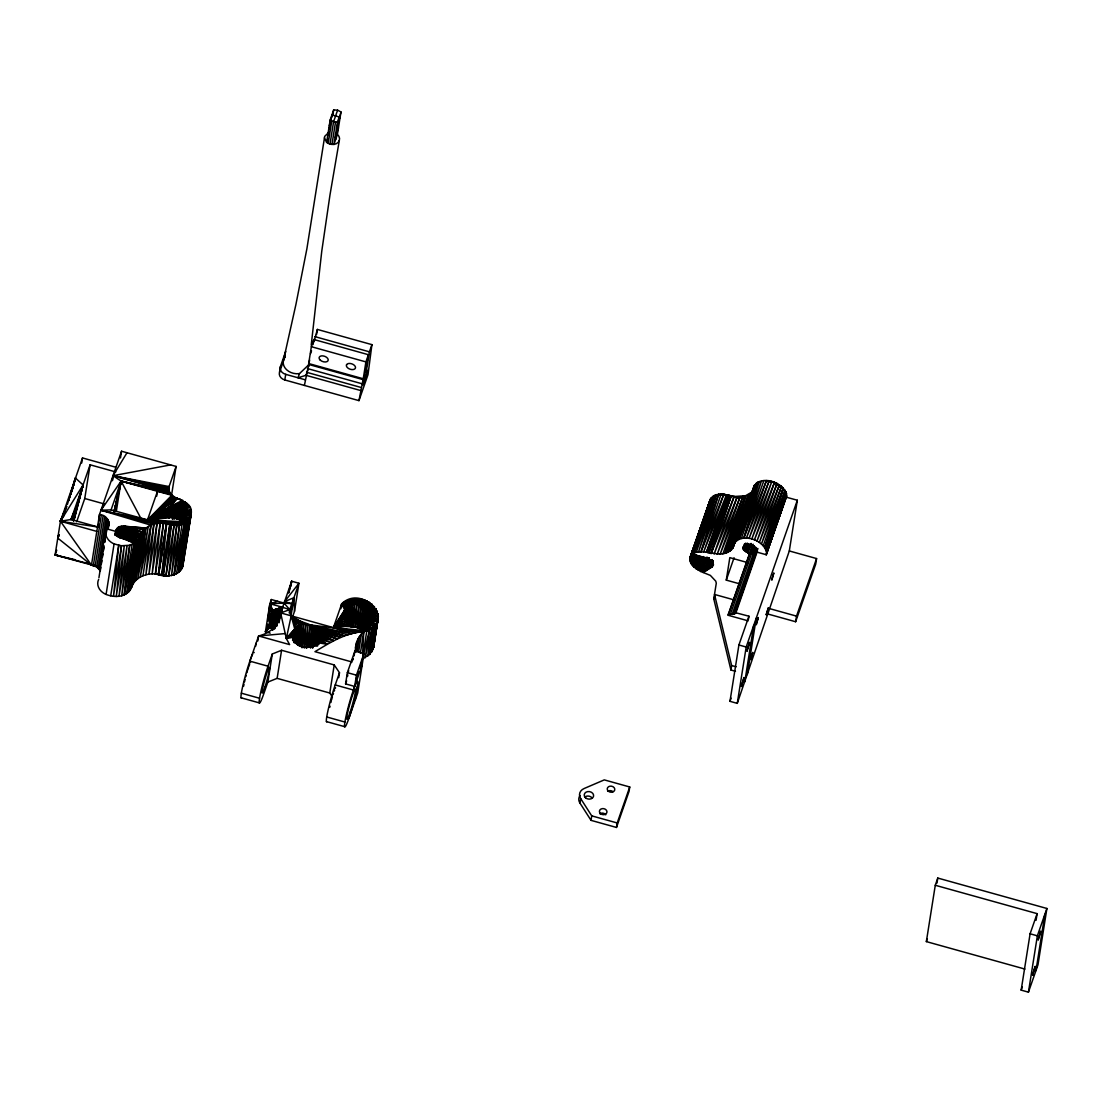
<?xml version="1.0" encoding="UTF-8"?>
<svg xmlns="http://www.w3.org/2000/svg" width="1102" height="1102" viewBox="0 0 1102 1102"><rect width="100%" height="100%" fill="white"/><g stroke="black" fill="none" stroke-linecap="round" stroke-linejoin="round"><path stroke-width="1.5" d="M709.881 502.402C712.168 488.751 729.841 495.983 738.877 497.567M112.225 480.748L113.024 475.692L168.785 489.164L168.262 492.539L169.088 486.574L176.1 466.435L121.551 451.228L99.483 514.538L91.466 565.106L95.378 566.249M183.235 562.406C183.221 576.539 165.383 578.137 155.258 573.687M104.111 504.33L100.985 510.226L147.448 520.02L168.992 507.072C177.188 501.809 183.703 512.912 191.183 514.083L182.656 566.841L191.183 514.083C193.566 498.118 170.893 502.113 168.785 489.164M279.068 622.809L280.638 612.891L291.672 581.236L298.945 583.261L284.564 601.637L291.837 603.662L284.054 603.083L271.326 599.529L269.866 603.717L269.26 625.55L272.387 629.697M278.53 621.927L278.723 612.919L274.453 609.764L272.304 613.387L270.582 624.255L265.417 631.804L270.197 633.14M272.883 630.11L270.073 627.437L271.533 623.25L272.235 623.815L270.073 627.437L265.417 631.804L269.866 603.717L284.054 603.083L289.743 609.668L291.204 615.853C298.821 624.159 320.957 622.726 320.599 637.962C319.47 645.001 311.37 648.265 304.951 647.149C287.057 646.654 290.708 620.027 308.119 624.641L363.77 631.721C398.58 622.327 362.227 583.509 341.703 603.786L333.396 627.617L280.638 612.891A33.735 26.971 9 0 1 258.626 635.964L249.851 661.145L268.034 666.214L272.304 653.982L281.575 650.263L334.223 664.933L339.485 672.716L338.7 677.675M363.137 654.051L366.801 630.909C358.453 628.085 340.573 624.503 343.948 611.596C349.596 598.882 367.035 605.37 376.168 609.007L365.368 606.307L348.37 599.874L374.501 606.651L351.386 599.061L372.421 604.516L354.568 598.662L369.969 602.656L357.806 598.662L367.2 601.1L361.057 599.075M362.351 658.996L369.79 654.409L373.592 647.439L378.041 619.338L371.636 617.464L371.098 620.743C373.041 615.247 370.492 609.007 365.368 606.307L362.227 626.129M362.613 653.885L363.77 631.721C345.505 632.644 330.021 642.673 314.965 651.668L351.442 661.834M272.938 610.177L271.381 624.104L273.255 624.311L273.833 614.42L275.293 610.232L272.993 613.952L271.381 624.104L270.582 624.255L272.58 609.544M98.904 520.819L99.483 514.538C106.288 514.62 112.666 523.519 106.674 528.836L104.538 542.322M304.069 647.742L305.901 624.462L291.204 615.853L286.313 638.513L289.606 644.601L258.626 635.964L257.84 640.923M306.246 648.155L308.119 624.641L304.455 647.783M355.106 627.245L356.938 603.951L345.573 601.058L354.734 604.048L352.888 627.107M357.296 627.658L359.169 604.144L345.573 601.058L361.346 604.599L359.404 628.333M301.852 647.618L303.697 624.558L291.204 615.853L294.73 628.953L292.898 640.524M308.491 647.149L310.296 625.11L351.91 633.802L333.396 627.617L344.692 609.943L341.703 603.786L350.601 605.067L348.728 626.06M299.799 646.13L301.562 624.93L291.204 615.853L296.094 627.617L293.738 642.48M350.835 625.619L352.612 604.419L343.066 602.601L350.601 605.067L347.722 623.25M310.475 648.059L312.389 625.84L344.334 636.006L317.596 629.407L314.979 645.924M361.511 627.561L363.426 605.329L376.168 609.007L348.37 599.874M297.829 644.959L299.551 625.578L291.204 615.853L297.719 626.487L295.102 643.003M97.403 566.566L55.1 554.967L60.445 521.26L98.312 527.087L98.601 523.946M112.583 480.389L113.024 475.692L127.005 452.743M312.376 647.962L314.332 626.804L344.334 636.006L316.081 628.016L312.94 647.838M363.577 625.826L365.368 606.307L377.38 611.514L369.886 610.453L367.792 623.663M170.645 464.906L113.024 475.692L169.377 491.781L121.11 481.106L100.985 510.226L111.082 509.882L160.162 523.312L155.396 573.963C145.423 572.93 133.81 578.137 131.152 588.454C126.165 598 113.051 597.973 104.525 593.702A14.422 11.53 9 0 1 98.67 579.404M174.185 519.276L176.292 505.956L191.238 511.838L180.852 509.069L181.596 510.584L191.183 514.083C190.026 521.976 181.307 526.067 174.006 525.392L165.989 575.96L161.787 575.189L166.636 523.822L147.448 520.02L157.49 491.244L170.81 494.206L121.11 481.106L113.024 475.692L169.088 486.574L168.289 491.63L169.088 486.574M311.219 345.133L321.756 251.256L329.966 195.026L339.32 140.45M111.082 509.882L121.11 481.106L171.802 495.308L147.448 520.02L176.788 525.406L168.785 575.96L158.412 574.376L163.399 523.395C153.426 522.362 141.814 527.569 139.155 537.886L129.967 590.438L137.97 539.87L139.155 537.886L129.94 535.324M153.881 524.221L145.863 574.789L150.946 525.186L100.985 510.226L153.881 524.221L148.963 574.156L156.966 523.588L147.448 520.02L172.959 496.286M314.29 646.034L316.081 628.016M365.175 627.162L367.131 607.505L377.38 611.514L368.647 608.896L366.029 625.426M276.395 624.669L277.442 614.82L278.902 610.632L276.63 614.971L275.018 625.123L276.23 626.322M315.819 645.868L317.596 629.407L340.697 637.342L319.787 632.631L317.087 645.841M366.856 625.371L368.647 608.896M175.686 497.856L147.448 520.02L184.461 523.257L174.088 574.886L179.516 525.034L147.448 520.02L174.268 497.14M128.548 536.853L137.97 539.87L128.383 592.201L136.386 541.633L123.19 538.299L134.444 543.148L124.182 594.928L129.705 545.256L134.444 543.148L137.97 539.87L129.761 535.668C121.206 546.096 107.844 526.067 123.3 526.136L145.808 528.078L137.791 578.633L148.247 526.481L140.23 577.049L150.946 525.186L142.943 575.754M120.008 537.845L121.344 526.219L119.498 537.872M121.964 537.872L123.3 526.136L143.687 529.938L135.67 580.506L145.808 528.078L125.256 526.467L123.41 538.12M171.058 517.348L172.394 505.708L185.053 501.713L170.562 506.204L168.702 516.025M172.821 519.042L174.35 505.625L187.051 503.394L172.394 505.708L170.548 517.361M341.317 607.161L341.703 603.786L348.755 605.976L346.138 622.492M123.879 538.299L125.256 526.467L141.91 532.032L133.907 582.6L143.687 529.938M174.929 517.788L176.292 505.956L189.999 507.388L174.35 505.625L172.243 518.946M100.819 567.42L100.296 570.795L96.783 567.007L91.466 565.106L60.445 521.26L71.038 519.483L74.413 515.157L83.077 484.935L75.487 478.089L68.558 500.487M73.848 520.034L83.077 484.935L60.445 521.26L96.811 531.398M118.3 536.977L119.526 526.715L117.666 536.536M169.143 518.174L170.562 506.204L177.202 498.407L180.218 499.206M360.368 653.197L363.77 631.721C358.302 636.309 354.968 643.458 355.684 650.635M125.628 539.112L127.074 527.183L125.256 526.467M176.664 518.601L178.111 506.672L176.265 518.326M328.107 135.078L328.851 131.427M329.953 123.341L330.035 124.815M337.942 129.278L337.901 128.355L335.407 137.406L338.438 127.887L340.986 111.963L337.598 110.172L333.672 109.924L330.187 119.925L326.633 142.406L330.008 144.197L333.934 144.445A7.604 6.089 9 0 0 337.419 134.43L338.438 127.887M266.877 627.617L267.304 624.214M267.731 620.798L269.866 603.717L277.69 601.306M127.35 538.162L128.617 528.244L127.074 527.183L125.229 538.837M178.4 517.651L179.667 507.733L191.238 511.838M179.516 525.034L171.499 575.602L176.788 525.406L166.636 523.822L174.006 525.392L169.791 524.621L163.206 575.575L171.223 525.007L166.636 523.822L158.633 574.39L165.989 575.96L171.223 525.007L174.006 525.392L168.785 575.96L156.994 573.605M328.286 132.887L324.691 136.373L306.893 248.749L295.942 304.359L283.641 359.569M375.878 630.275L373.592 647.439L378.33 616.748L370.823 612.12L368.467 623.677M376.333 627.052L376.994 622.189M377.449 618.966L378.11 614.103L369.886 610.453M183.469 560.698L184.213 555.587M184.709 552.171L185.191 548.768M185.687 545.366L186.169 541.95M186.665 538.547L187.409 533.437M187.891 530.021L188.387 526.618M190.839 509.579L190.109 514.689L190.839 509.579L176.292 505.956M115.187 535.173L115.972 530.186L115.187 535.186L115.696 531.756M269.48 624.999L272.153 610.508L282.594 607.271L289.743 609.668L289.22 612.974M276.781 625.895L279.219 611.582M748.203 620.867L728.202 615.288L728.381 614.158L733.725 614.282L735.929 612.795L757.033 552.157L766.248 554.719L786.47 493.558C782.324 481.973 761.647 474.81 754.057 486.244L733.436 546.592L731.356 549.912L726.19 553.039L720.129 554.251L703.696 551.868L696.285 552.281L692.579 553.989L689.866 558.232L691.064 563.577L693.943 567.117L700.596 571.456L710.363 575.396L715.763 581.167L716.286 583.206L713.793 598.937L730.929 670.016L735.475 671.283M780.188 487.112L783.315 488.145L764.705 547.487L785.836 491.74L766.4 551.124L786.47 493.558L786.525 496.217L766.248 554.719L786.525 496.217L766.593 552.887C764.485 539.87 741.756 532.046 733.987 543.796M292.677 637.411L286.313 638.513L292.485 633.829L291.975 637.149L292.898 632.093L286.313 638.513L280.638 612.891L289.743 609.668L298.945 583.261L294.496 611.348L292.829 616.156M158.633 574.39L166.416 523.808L147.448 520.02L177.146 498.393M168.055 492.883L168.826 487.855L113.024 475.692L168.978 490.486M338.769 119.815L339.526 118.093L337.019 127.143L340.986 111.963M81.713 463.005L82.512 457.95L115.572 467.165M76.644 521.797L84.758 498.503L90.102 464.796L115.765 471.945M93.353 565.478L101.356 514.923M95.144 566.125L103.147 515.557M96.783 567.007L104.786 516.439M98.216 568.109L106.219 517.541M99.4 569.376L107.404 518.808M98.932 577.723L104.001 545.697M101.356 564.045L101.894 560.684M102.431 557.309L102.954 553.934M103.492 550.559L104.029 547.198M104.828 542.143L105.365 538.768M105.902 535.393L108.299 520.227M107.803 528.464L108.878 521.728M108.313 528.326L109.112 523.271M120.476 457.964L121.551 451.228M116.371 511.066L121.11 481.106L169.997 493.021M106.081 594.446L114.085 543.878L112.528 543.134A14.422 11.53 9 0 1 106.674 528.836L115.765 531.371M115.682 535.434L116.743 528.767L115.614 535.393M116.633 535.903L117.955 527.582L116.468 535.82M117.942 536.702L119.526 526.715M110.723 595.741L118.74 545.173L114.085 543.878M121.454 537.79L123.3 526.136M127.047 538.231L128.617 528.244L141.91 532.032L132.612 584.735M128.493 537.9L129.816 529.58L128.617 528.244M129.761 536.095L130.546 531.095L129.816 529.58L141.91 532.032L127.074 527.183M130.27 536.013L130.546 531.095L140.629 534.167L132.502 584.886L140.629 534.167L129.816 529.58M124.182 594.928L132.199 544.36M156.691 496.231L157.49 491.244M160.162 523.312L152.159 573.88L156.966 523.588L100.985 510.226M163.399 523.395L155.396 573.963L158.412 574.376L166.416 523.808M166.485 513.009L167.779 508.256L177.202 498.407L182.739 500.308L170.562 506.204L168.978 516.191M167.779 508.256L166.994 513.256L167.779 508.256L147.448 520.02L182.092 524.318L174.088 574.886M167.683 515.405L168.992 507.072L167.504 515.309M171.306 496.768L176.1 466.435M161.787 575.189L169.791 524.621M178.083 517.733L179.667 507.733M179.53 517.403L180.852 509.069M180.797 515.584L181.596 510.584L181.307 515.516L181.844 512.182L191.183 514.083M181.045 517.072L181.844 512.182L190.66 516.273L181.692 568.908L189.696 518.339L180.797 515.157C176.664 520.64 165.204 517.003 167.022 509.689L147.448 520.02L186.555 521.88L178.552 572.434L188.318 520.213L179.585 516.342L189.696 518.339L180.301 570.781L188.318 520.213L178.014 517.21M184.461 523.257L176.458 573.811L186.555 521.88L176.196 517.706L188.318 520.213M314.056 341.675L317.376 329.429L371.925 344.637L367.985 374.735L358.963 400.632L284.812 379.97A7.576 6.061 9 0 1 279.55 372.187L280.431 366.567L285.446 352.185A7.576 6.061 9 0 1 285.776 351.442M285.446 352.185L284.564 357.792A7.576 6.061 9 0 1 284.881 357.062M284.812 379.97L285.707 374.349A7.576 6.061 9 0 1 280.431 366.567M331.495 117.776L331.95 114.939L339.223 116.964L337.488 121.964L333.934 144.445L337.419 134.43M328.189 143.467L331.757 121L330.187 119.925M332.914 114.704L333.672 109.924M330.008 144.197L333.575 121.73L337.598 110.172M331.964 144.527L335.531 122.06L337.488 121.964M335.655 139.431L336.262 135.698M255.623 646.282L256.119 643.169M337.143 130.077L337.873 125.435M304.4 385.425L309.634 360.106M267.924 621.018L268.447 617.712M268.971 614.406L269.494 611.1M270.279 606.141L271.326 599.529M371.925 344.637L369.418 351.827L366.25 371.815L367.104 370.286L366.759 373.509L363.026 384.887L368.412 354.706L313.863 339.499L311.356 346.703L308.684 363.55L363.247 378.757L358.963 400.632M313.064 344.554L313.863 339.499M282.071 610.577L282.594 607.271L269.866 603.717L271.478 611.5L269.26 625.55L270.238 622.754M316.563 334.485L317.376 329.429M273.255 624.311L276.23 610.577L278.09 610.783L276.63 614.971L275.72 625.688L277.442 614.82L282.594 607.271L272.8 610.205L269.866 603.717L271.698 610.949M276.492 624.627L278.902 610.632M241.352 693.186L259.549 698.255A23.679 2.025 -74.4 0 0 263.585 694.315L267.855 682.083L272.304 653.982M276.781 626.019L278.765 613.525M290.887 586.195L291.672 581.236L288.545 592.656M267.855 682.083L277.125 678.35L281.575 650.263M291.052 615.839L293.931 597.67L284.564 601.637M292.485 633.829L291.961 637.135L292.898 632.093M293.655 630.454L292.609 637.066L293.655 630.454L286.313 638.513L292.402 635.62M296.672 643.761L299.551 625.578L295.708 643.293M298.422 644.766L301.562 624.93M300.295 646.034L303.697 624.558M302.237 647.59L305.901 624.462M306.631 648.238L310.296 625.11L348.08 634.821M308.987 647.315L312.389 625.84M311.191 646.64L314.332 626.804M316.481 645.827L318.836 630.95L340.697 637.342M317.693 645.855L319.787 632.631L337.157 638.843L320.393 634.394L318.506 644.271M318.822 644.298L320.393 634.394L333.713 640.496L320.599 637.962L320.048 641.254L320.599 637.962L330.407 642.287L320.172 639.697L327.225 644.229L318.354 642.852M319.883 641.144L320.668 636.185L333.713 640.496M363.247 378.757L365.905 361.897L368.412 354.706M340.917 608.745L341.703 603.786L347.13 607.106L345.036 620.33M332.405 696.919L329.774 693.02L334.223 664.933M343.163 616.541L343.948 611.596L333.396 627.617L355.794 632.934M343.383 618.208L344.692 609.943L343.245 618.208M344.196 618.36L345.766 608.442L341.703 603.786M349.21 625.908L352.612 604.419M351.07 627.19L354.734 604.048L343.066 602.601M353.274 627.093L356.938 603.951M363.963 653.596L356.442 675.182L354.665 686.422L345.573 683.887L347.35 672.647L354.872 651.062L363.963 653.596L357.737 692.924L348.962 718.105A23.679 2.025 -74.4 0 1 346.868 712.608A23.679 2.025 -74.4 0 1 357.723 681.463A23.679 2.025 -74.4 0 1 348.962 718.105M355.491 627.272L359.169 604.144M357.682 627.741L361.346 604.599M354.114 655.869L354.872 651.062M355.436 647.976L355.96 644.67M355.436 650.042L356.745 641.777M355.836 652.219L357.93 639.008M360.023 626.804L363.426 605.329M357.158 651.254L359.514 636.377M358.591 652.122L361.47 633.939M364.252 625.674L367.131 607.505M355.23 700.114L357.447 686.078M368.991 623.691L370.823 612.12L378.11 614.103L377.325 619.062M370.134 622.148L371.443 613.883L378.33 616.748L373.082 649.05L378.041 619.338L371.718 615.674L370.534 622.244M371.636 617.464L370.465 620.839L375.961 624.187L369.79 654.409L374.239 626.322L366.401 624.806L368.027 623.677L374.239 626.322L367.641 656.269L372.09 628.181L362.558 626.363L369.597 629.724L365.148 657.811L372.09 628.181L366.401 624.806C356.084 629.366 344.21 624.269 333.396 627.617L343.521 613.332M370.671 622.286L371.718 615.674L378.33 616.748M375.961 624.187L371.512 652.288L377.242 621.845L370.465 620.839L368.027 623.677L375.961 624.187L369.39 622.341M374.184 638.898L374.708 635.592M375.231 632.286L375.754 628.98M376.278 625.674L376.801 622.368M377.242 621.845L372.793 649.932L377.531 620.949L371.222 619.2L378.041 619.338M579.996 803.138L580.713 798.633A9.477 7.576 9 0 1 584.253 788.467L604.282 779.885L629.738 786.98L629.022 791.484L616.486 827.45L591.03 820.356L579.996 803.138A9.477 7.576 9 0 1 580.065 795.52M591.03 820.356L591.733 815.866L580.713 798.633M616.486 827.45L617.203 822.96L629.738 786.98M739.497 583.798L726.273 580.12L729.827 557.64L748.024 562.709M735.929 612.795L748.947 616.211L748.451 619.31M730.929 670.016L731.632 665.525L714.509 594.433L734.07 599.887M753.107 544.195L728.202 615.288M786.318 497.209L797.338 500.239L789.308 550.959L737.266 703.365L729.979 701.327L738.905 644.987L748.947 616.211M737.266 703.365L746.178 647.026L797.338 500.239M744.787 681.78L753.713 625.426M747.294 674.576L756.22 618.236M768.356 614.145L795.63 621.735L796.526 616.128L816.582 558.562L789.308 550.959M816.582 558.562L815.7 564.183L795.63 621.735M1024.915 969.071L926.355 941.604L935.281 885.264L937.788 878.06L1046.9 908.475L1037.974 964.815L1028.441 992.158L1021.168 990.133L1030.094 933.793L1037.12 913.641L935.281 885.264M937.003 883.033L937.788 878.06M1036.073 920.28L1037.12 913.641M1028.441 992.158L1037.368 935.818L1046.9 908.475M1035.976 970.573L1044.889 914.233M343.397 614.902L343.948 611.596M130.229 536.027L130.794 532.693L140.629 534.167M130.794 532.693L129.761 535.668L139.155 537.886L131.152 588.454L139.555 536.77L130.518 534.25L139.913 535.765L131.909 586.333L140.519 534.318L130.794 532.693L139.913 535.765L131.551 587.338L139.555 536.77L129.761 535.668M319.787 641.116L320.668 636.185M129.65 536.109L130.546 531.095M180.687 515.598L181.596 510.584M292.581 640.455L294.73 628.953L286.313 638.513M343.934 618.305L345.766 608.442M352.984 659.878L353.15 658.459L352.461 659.822M281.313 614.007L282.594 607.271L273.613 610.067M137.97 539.87L126.978 537.721L136.386 541.633L126.427 593.716L134.444 543.148L121.248 537.969M369.542 623.76L371.443 613.883M270.073 627.437L271.023 622.616L269.563 626.804L265.417 631.804L270.265 623.374M293.504 640.689L296.094 627.617M344.554 620.178L347.13 607.106M294.344 642.714L297.719 626.487M345.381 622.203L348.755 605.976M753.506 489.026L754.057 486.244L733.836 544.677M114.636 511.314L121.11 481.106L140.877 518.326M114.401 512.251L121.11 481.106L114.098 511.259M290.336 614.365L293.931 597.67L294.496 611.348M114.47 511.741L121.11 481.106L113.974 512.223M346.758 622.795L350.601 605.067M114.498 511.232L121.11 481.106L114.195 511.714M114.415 511.218L121.11 481.106M308.822 366.47L309.042 365.478M347.653 674.231L347.295 676.476L347.736 675.788M73.366 520.13L83.077 484.935L76.479 506.989L71.038 519.483L98.312 527.087M73.531 519.868L74.702 514.868M73.421 520.764L74.964 514.276M73.682 520.075L75.28 513.449M288.862 592.89L291.672 581.236M73.627 520.571L75.611 512.416M73.6 520.943L75.969 511.273M269.563 626.804L270.362 623.58M363.15 655.745L369.597 629.724L360.423 626.735M74.178 519.896L83.077 484.935L76.479 506.989M330.187 122.308L331.151 118.809M76.589 508.931L83.077 484.935L76.727 506.41M76.823 507.884L83.077 484.935L77.044 506.438M76.975 507.044L83.077 484.935M351.648 662.522L352.185 660.649M71.809 491.175L75.487 478.089L70.721 493.6M71.933 490.665L75.487 478.089L68.627 500.652M71.837 490.927L75.487 478.089L70.735 494.605M70.776 494.219L75.487 478.089M269.287 626.17L270.238 622.961M66.382 507.471L66.74 506.328L64.839 510.805M348.149 672.358L348.7 670.622M58.75 534.897L57.772 538.12L91.466 565.106M729.152 495.501L707.828 552.722L727.885 495.156L706.396 552.322L726.466 494.757L703.696 551.868L723.766 494.302L731.025 495.969L709.096 553.066L729.152 495.501L723.766 494.302L701.065 551.703L718.642 494.275L725.212 495.501M67.387 504.454L69.77 496.699M774.734 483.626L779.389 484.921L756.964 541.137L777.034 483.571L766.427 480.624L743.795 538.162L761.454 480.871L741.398 538.437L759.292 481.45L739.235 539.016L757.418 482.29L735.833 540.958L754.76 484.728L732.596 548.341L752.652 490.776M751.412 492.36L729.731 551.289L749.801 493.724L727.761 552.433L745.531 495.748L751.412 492.36L731.356 549.912M704.564 557.529L701.974 565.67C705.184 567.792 711.685 569.348 713.504 564.83C711.837 555.904 698.558 557.543 692.579 553.989L711.327 497.649L691.257 555.201L700.28 558.797L706.947 558.301M743.492 497.305L740.2 496.699L720.129 554.251L742.982 496.368L724.799 553.48L745.531 495.748L734.166 496.492L711.176 553.562L731.232 495.996L739.015 497.705M704.04 520.048L709.357 504M701.161 558.521L699.577 563.287L701.974 565.67L704.991 557.819M726.19 553.039L745.531 495.748L725.474 553.314M701.588 558.191L691.257 555.201L710.404 499.082L690.348 556.634L699.384 559.678L700.28 558.797L690.348 556.634M710.404 499.082L689.866 558.232L699.012 562.006L699.577 563.287L689.824 559.954L709.33 504L689.866 558.232L698.957 560.766L699.012 562.006L689.824 559.954L700.583 564.541L703.365 556.551M82.512 457.95L60.445 521.26L62.167 518.284M58.847 535.035L57.772 538.12L59.232 535.021M56.767 550.173L55.1 554.967L96.026 565.588M74.413 515.157L71.038 519.483L90.102 464.796M279.55 372.187L283.999 359.39M308.119 365.368L299.469 373.619L298.008 377.779L305.998 375.3L360.561 390.507M310.516 353.687L311.522 350.808M305.998 375.3L308.009 369.542M272.483 609.323L269.921 624.558L272.773 609.971M277.442 614.82L272.304 613.387L273.268 610.591M274.453 609.764L272.993 613.952L272.304 624.131L273.833 614.42L276.23 610.577M270.775 628.002L273.076 624.283L271.615 628.471L273.999 624.627L275.872 624.834L273.489 628.994L270.775 628.002L272.235 623.815L275.018 625.123L275.72 614.944L277.181 610.756L274.77 614.764L274.178 624.655L275.72 614.944L278.09 610.783M273.999 624.627L272.538 628.815L274.949 624.806L273.489 628.994M279.068 611.72L276.698 625.399L279.509 611.279M275.872 624.834L274.412 629.022L275.913 626.129M326.991 721.645A23.679 2.025 -74.4 0 1 328.052 710.239A23.679 2.025 -74.4 0 1 335.228 684.948L339.485 672.716M345.573 683.887L346.648 680.802M362.186 664.837L353.411 690.017L335.228 684.948M709.922 500.68L689.866 558.232L699.384 559.678L698.957 560.766L700.073 557.571L698.957 560.766M712.65 496.423L692.579 553.989L703.214 557.887L691.257 555.201M696.285 552.281L716.355 494.715L719.702 495.253M718.642 494.275L698.572 551.84L716.355 494.715L694.274 552.997L714.33 495.432L692.579 553.989L705.032 557.929M701.065 551.703L721.135 494.137L731.025 495.969L710.969 553.535L731.232 495.996M699.012 562.006L700.128 558.81M701.809 556.896L699.577 563.287L701.988 556.854M704.757 557.681L701.974 565.67L690.224 561.758L700.583 564.541M690.224 561.758L703.655 566.621L707.002 557.02M708.861 557.695L705.514 567.296L692.318 565.381L707.429 567.668L710.459 559.678M712.264 559.664L709.247 567.709L695.899 568.742L707.429 567.668L710.211 559.664M712.044 559.706L709.247 567.709L698.131 570.202L710.873 567.406L713.242 560.946M734.166 496.492L714.096 554.058L737.238 496.74L740.406 497.567M712.168 566.8L713.283 563.604L712.168 566.8L703.214 572.475L710.873 567.406L713.104 561.014M737.238 496.74L717.168 554.306L740.2 496.699L743.478 497.663M722.912 553.92L742.982 496.368M727.761 552.433L747.817 494.867M713.793 598.937L714.909 595.741M733.367 546.702L753.437 489.136M735.833 540.958L755.903 483.392M737.362 539.856L757.418 482.29M726.273 580.12L734.07 557.736M743.795 538.162L763.865 480.596M766.427 480.624L746.371 538.175L769.113 480.94L774.486 482.442L754.415 539.994L777.034 483.571L769.113 480.94L749.043 538.506L771.813 481.546L751.757 539.112L774.486 482.442M744.057 545.228L742.941 548.438L743.492 549.719L749.443 553.727M745.723 543.327L743.492 549.719L745.902 543.286M746.743 544.581L744.511 550.972L747.487 543.134M748.685 544.112L745.902 552.102L748.919 544.236M750.93 543.451L747.583 553.039L751.233 543.562M728.381 614.158L752.225 545.724M730.282 614.53L754.14 546.096M732.114 614.572L755.407 547.735M733.725 614.282L756.468 549.044M779.389 484.921L759.333 542.487L781.511 486.464L776.69 484.866M735.034 613.676L757.777 548.438L756.096 553.232M763.259 545.71L783.315 488.145L780.12 487.249M764.705 547.487L784.776 489.922M765.766 549.306L785.836 491.74M766.469 553.769L786.663 495.321M729.979 701.327L731.094 698.131M926.355 941.604L927.361 938.725M1021.168 990.133L1022.257 987.034M328.713 129.333L330.021 125.587M327.941 138.659L326.633 142.406L324.429 137.846M732.596 548.341L754.76 484.728M729.193 551.592L749.801 493.724M744.704 543.603L742.941 548.438C743.561 540.793 757.515 544.732 757.432 551.248L757.033 552.157M329.87 128.052L330.173 127.226M328.975 133.673L328.41 135.105M754.801 553.838L756.578 548.989M329.319 125.463L329.787 124.182M753.176 554.127L755.586 547.708M751.344 554.099L754.388 546.11M703.655 566.621L706.699 558.714M709.178 557.764L705.514 567.296L691.064 563.577M783.315 488.145L761.441 544.03L781.511 486.464L776.882 485.169M65.872 508.201L60.445 521.26L63.764 515.516L60.445 521.26L63.585 513.794M65.721 509L60.445 521.26L63.682 515.295M331.812 116.95L332.253 116.068M63.558 514.262L60.445 521.26L62.552 517.169M74.399 514.841L71.038 519.483L75.831 508.862M63.103 515.543L60.445 521.26L63.351 515.309M74.468 514.235L71.038 519.483L75.473 510.006M74.619 513.38L71.038 519.483L75.143 511.19M71.038 519.483L74.853 512.347M278.723 612.919L282.594 607.271L274.522 610.081M359.762 632.245L333.396 627.617L343.452 615.109M278.448 612.271L282.594 607.271L276.409 610.604M360.602 632.121L333.396 627.617L343.714 616.9M277.938 611.638L282.594 607.271L277.249 611.073M369.597 629.724L358.219 626.831L366.801 630.909L333.396 627.617L344.334 618.663M174.24 517.802L186.555 521.88L172.284 517.472L147.448 520.02L177.202 498.407M351.731 625.454L333.396 627.617L345.27 620.33M170.466 516.742L147.448 520.02L166.746 511.245M349.789 624.476L333.396 627.617L346.524 621.886M700.596 571.456L710.873 567.406M168.923 515.681L147.448 520.02L166.994 512.829M333.396 627.617L348.039 623.277M147.448 520.02L167.724 514.345M258.626 635.964L285.225 633.581M299.469 373.619L296.273 373.757A13.265 10.607 9 0 1 284.881 367.724A13.265 10.607 9 0 1 284.991 357.076M174.35 505.625L188.718 505.308M370.465 620.839L377.531 620.949M693.943 567.117L707.429 567.668M58.392 555.477L55.1 554.967L74.991 559.678M335.531 122.06L331.757 121M733.436 497.03L736.728 497.636M721.135 494.137L737.114 497.443M155.051 573.674L158.412 574.376M773.742 482.828L777.034 483.571M314.869 336.62L369.418 351.827M311.356 346.703L365.905 361.897M308.45 364.39L363.013 379.598M307.403 368.55L361.966 383.744M306.563 372.283L361.125 387.477M285.707 374.349L305.295 379.804M769.251 608.524L796.526 616.128M738.905 644.987L746.178 647.026M731.632 665.525L736.177 666.793M84.758 498.503L104.015 503.876M347.35 672.647L356.442 675.182M277.125 678.35L329.774 693.02M326.729 716.975L344.912 722.044M241.09 697.8L259.273 702.869M326.454 721.59L344.637 726.659M1030.094 933.793L1037.368 935.818M591.733 815.866L617.203 822.96M125.146 538.217L136.386 541.633M310.296 625.11L344.334 636.006M364.569 625.716L372.09 628.181M740.2 496.699L743.423 497.828M319.415 641.336L327.225 644.229M356.001 626.652L366.801 630.909M272.304 613.387L271.478 611.5M269.866 603.717L272.153 610.508M584.886 796.939A4.739 3.788 9 0 1 592.297 798.192M607.657 791.36A3.788 3.03 9 0 1 612.987 791.691M599.832 813.813A3.788 3.03 9 0 1 605.756 814.805M259.549 698.255A23.679 2.025 -74.4 0 1 268.034 666.214M241.627 697.855A23.679 2.025 -74.4 0 1 244.01 680.912A23.679 2.025 -74.4 0 1 252.689 654.037M253.639 652.549A23.679 2.025 -74.4 0 1 254.163 652.591M329.829 707.208A13.265 1.13 -74.4 0 1 330.049 706.134M330.889 702.511A13.265 1.13 -74.4 0 1 331.22 701.216M331.578 699.88A13.265 1.13 -74.4 0 1 332.322 697.222M333.093 694.618A13.265 1.13 -74.4 0 1 333.493 693.392M334.25 691.119A13.265 1.13 -74.4 0 1 334.609 690.114M335.27 688.392A13.265 1.13 -74.4 0 1 335.559 687.703M243.638 686.188A15.635 1.336 -74.4 0 1 244.024 684.177M244.534 681.876A15.635 1.336 -74.4 0 1 245.14 679.355M245.829 676.697A15.635 1.336 -74.4 0 1 246.201 675.347M246.958 672.661A15.635 1.336 -74.4 0 1 247.344 671.338M247.743 670.044A15.635 1.336 -74.4 0 1 248.529 667.605M248.914 666.462A15.635 1.336 -74.4 0 1 249.631 664.423M250.306 662.715A15.635 1.336 -74.4 0 1 250.609 662.013M118.74 545.173L113.478 596.306L121.482 545.738L129.705 545.256L121.702 595.824L127.047 545.779L119.03 596.347L124.278 545.945L116.261 596.513L121.482 545.738L118.74 545.173M356.428 678.281L356.469 679.025L358.481 671.779L356.428 678.281M360.189 667.481L360.23 668.225L362.241 660.993L360.189 667.481M741.439 685.596L741.494 686.532L744.002 677.482L741.439 685.596M747.018 650.387L747.073 651.323L749.58 642.273L747.018 650.387M750.737 658.872L750.779 659.616L752.79 652.37L750.737 658.872M756.247 624.035L756.303 624.779L758.3 617.533L756.247 624.035M766.289 614.255L766.331 614.999L768.328 607.767L766.289 614.255M771.799 579.418L771.841 580.162L773.852 572.93L771.799 579.418M1032.629 974.402L1032.684 975.339L1035.191 966.289L1032.629 974.402M1038.208 939.193L1038.263 940.116L1040.77 931.066L1038.208 939.193M346.565 364.734L346.372 365.437A4.739 2.81 19.2 0 0 350.188 369.239A4.739 2.81 19.2 0 0 355.312 368.316L355.505 367.613A4.739 2.81 19.2 0 0 351.69 363.812A4.739 2.81 19.2 0 0 346.565 364.734M58.723 535.021L57.772 538.12L58.764 534.911M181.568 513.739L180.797 515.157L190.66 516.273L181.568 513.739M320.131 360.01A4.739 2.81 19.2 0 0 327.928 360.877A4.739 2.81 19.2 0 0 322.914 355.877A4.739 2.81 19.2 0 0 320.131 360.01M600.494 813.62A3.788 3.03 9 0 0 606.83 812.642A3.788 3.03 9 0 0 602.243 808.634A3.788 3.03 9 0 0 600.494 813.62M608.318 791.167A3.788 3.03 9 0 0 614.654 790.203A3.788 3.03 9 0 0 610.067 786.181A3.788 3.03 9 0 0 608.318 791.167M585.561 797.82A4.739 3.788 9 0 0 593.455 796.608A4.739 3.788 9 0 0 587.724 791.594A4.739 3.788 9 0 0 585.561 797.82M350.16 712.044A15.635 1.336 -74.4 0 0 355.395 689.012A15.635 1.336 -74.4 0 0 347.998 711.134A15.635 1.336 -74.4 0 0 350.16 712.044M264.935 687.042A13.265 1.13 -74.4 0 0 269.384 667.495A13.265 1.13 -74.4 0 0 263.116 686.27A13.265 1.13 -74.4 0 0 264.935 687.042"/></g></svg>
